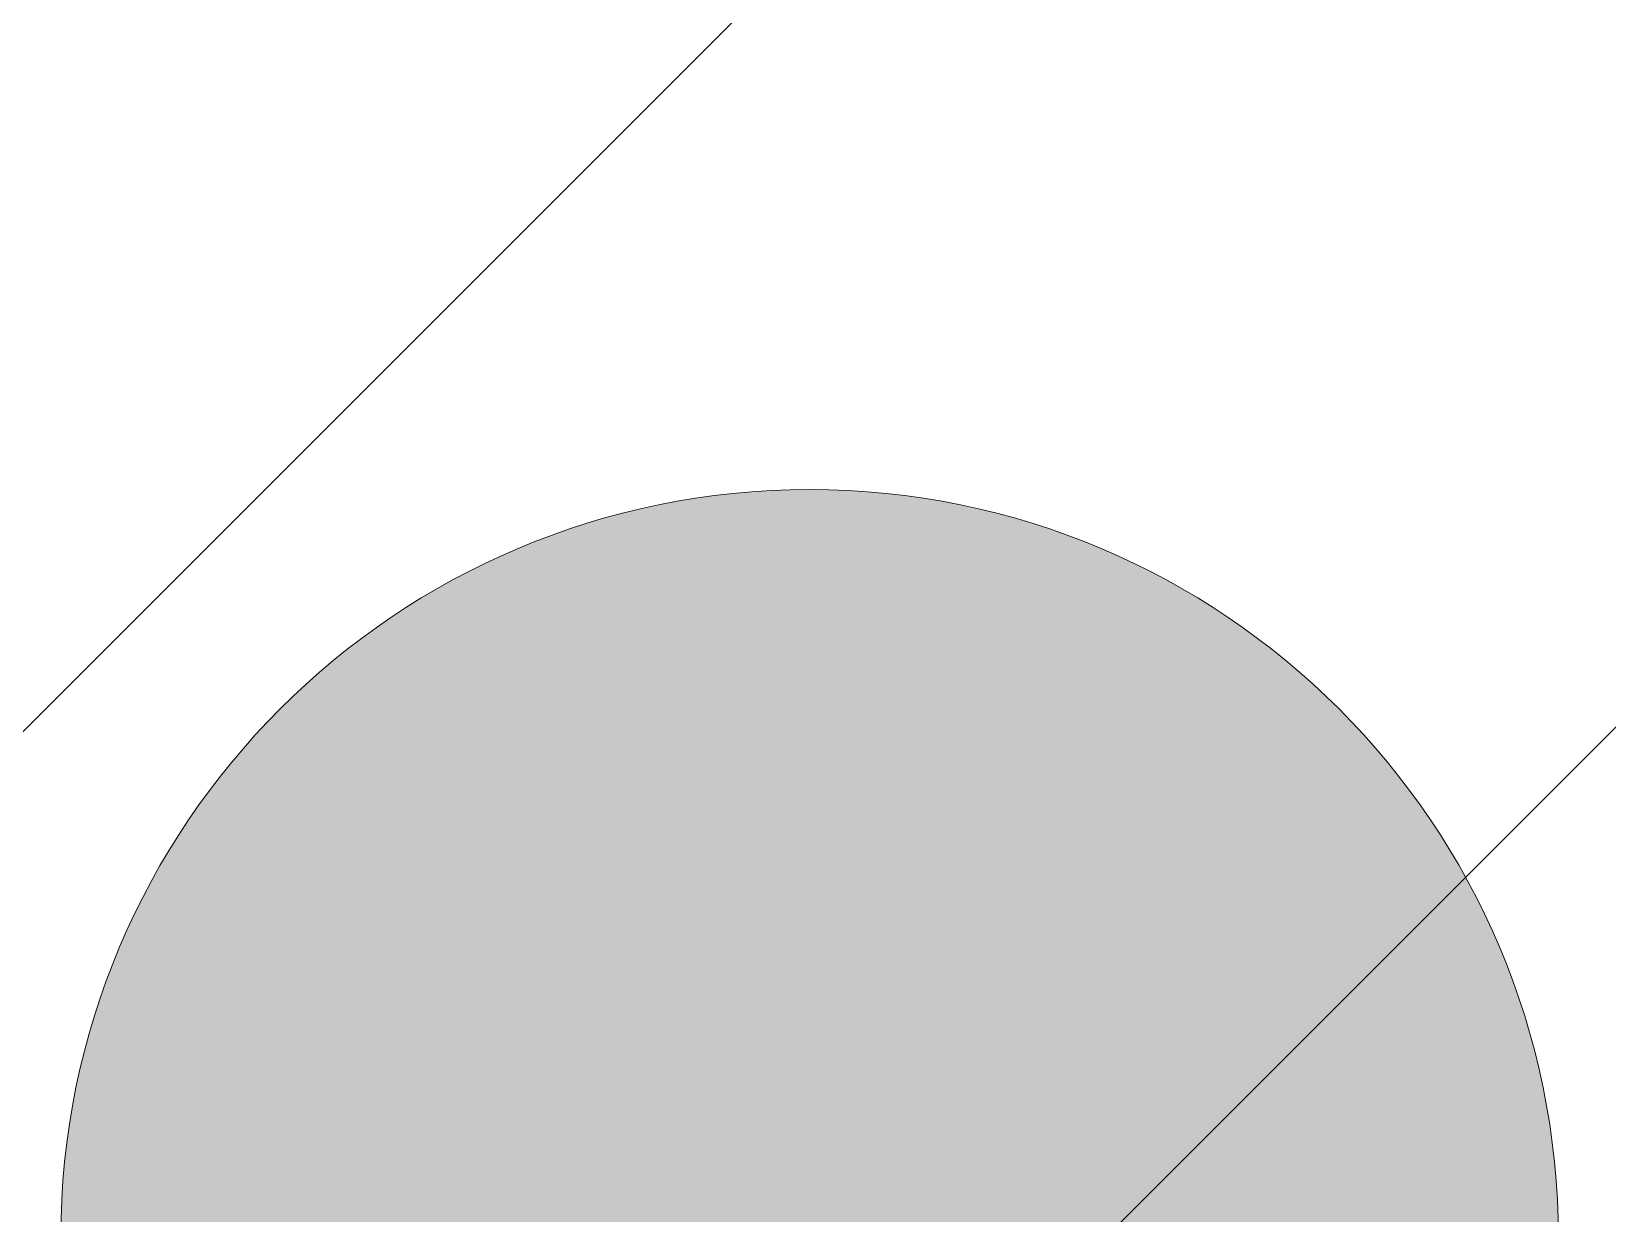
# Model space of a CAD drawing. Header units: millimetres. Extents: x -13069 to 207500, y -71366 to 56785.
# Drawn here: x 43487.7 to 43592.9, y 8347.1 to 8426 of the extents above; entities that cross this region are included whole.
import ezdxf

# ---------------------------------------------------------------- set-up
doc = ezdxf.new("R2010")
doc.units = ezdxf.units.MM
doc.layers.add('Марки', color=7, linetype='Continuous', lineweight=20)
doc.layers.add('Потолки штриховка', color=7, linetype='Continuous', lineweight=9)

msp = doc.modelspace()

# ---------------------------------------------------------------- hatches: boundary and pattern name
at = {"layer": 'Марки'}
h = msp.add_hatch(color=256, dxfattribs=at)
edge = h.paths.add_edge_path()
edge.add_arc((43539.62, 8345.4), 50, 0, 360)
at = {"layer": 'Потолки штриховка', "lineweight": 18, "true_color": 0x787878}
h = msp.add_hatch(dxfattribs=at)
h.set_pattern_fill('FP_89', color=8, style=0, pattern_type=2)
h.set_pattern_definition([(45, (0, 0), (-53.03301, 53.03301), [])])
h.paths.add_polyline_path([(42005.854, 3842.057), (42005.876, 3842.057), (42005.854, 3844.057), (42003.987, 3842.057)])
h.paths.add_polyline_path([(44028, 3844.057), (44028, 4007.057), (42004.047, 4007.057), (42005.987, 3844.057), (43898.197, 3844.057)])
h.paths.add_polyline_path([(44030, 3842.057), (44030, 3844.057), (44028, 3844.057)])
h.paths.add_polyline_path([(43831.217, 6007.057), (44028, 6007.057), (44028, 6307.057), (41978.55, 6307.057), (41981.876, 6007.057), (43715, 6007.057)])
h.paths.add_polyline_path([(42108.321, 8430.011), (42106.321, 8432.011), (42106.321, 8430.011)])
h.paths.add_polyline_path([(42108.321, 8267.011), (44028, 8267.011), (44028, 8430.011), (42108.321, 8430.011), (42108.321, 8268.091)])
h.paths.add_polyline_path([(44028, 8430.011), (44030, 8432.011), (44028, 8432.011)])

# ---------------------------------------------------------------- linework, layer by layer
at = {"layer": 'Марки'}
msp.add_circle((43539.62, 8345.4), 50, dxfattribs=at)

doc.saveas('drawing.dxf')
